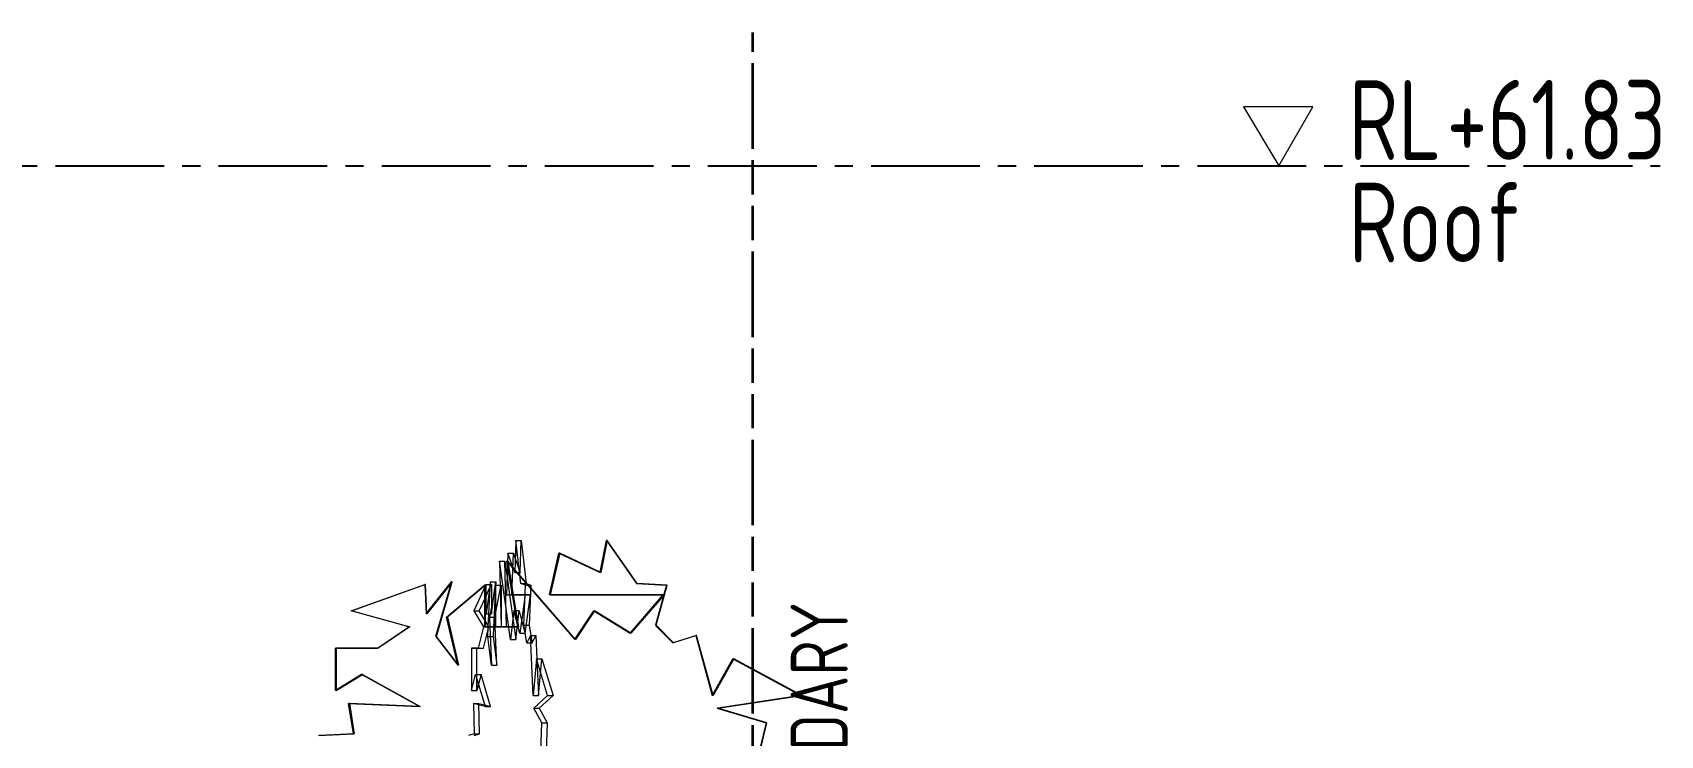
# Model space of a CAD drawing. Header units: millimetres. Extents: x -39027 to 364494, y -35256 to 94895.
# Drawn here: x 327763 to 334892, y 35962 to 39042 of the extents above; entities that cross this region are included whole.
import ezdxf

# ---------------------------------------------------------------- set-up
doc = ezdxf.new("R2010")
doc.units = ezdxf.units.MM
doc.header["$LTSCALE"] = 25
doc.linetypes.add('BG_Double Dash', pattern=[33, 15, -2, 6, -2, 6, -2])
doc.linetypes.add('CENTER2', pattern=[28.575, 19.05, -3.175, 3.175, -3.175])
for name, color, linetype, lineweight in [('A-DETL', 90, 'Continuous', 9), ('A-FLOR-LEVL', 51, 'Continuous', 5), ('G-ANNO-TEXT', 231, 'Continuous', 5), ('L-PLNT', 71, 'Continuous', 5)]:
    doc.layers.add(name, color=color, linetype=linetype, lineweight=lineweight)
doc.layers.add('Grid-18', color=6, linetype='CENTER2')
doc.styles.add('ISOCPEUR', font='isocpeur.ttf', dxfattribs={"width": 0.75, "height": 500})
doc.styles.add('ISOCPEUR_1', font='isocpeur.ttf', dxfattribs={"width": 0.75, "height": 700})

# ---------------------------------------------------------------- blocks, each defined once
blk = doc.blocks.new('PLANTING_Coloured tree scaleable - 6 Meters-971505-RAMP SECTION')
at = {"layer": 'L-PLNT'}
for p, q in [((12510.9, 60188.3), (12506.4, 60048.2)), ((12532.5, 59999.2), (12510.9, 60188.3)), ((12510.9, 60188.3), (12534.3, 60188.3)), ((12529.8, 60048.2), (12534.3, 60188.3)), ((12534.3, 60188.3), (12555.9, 59999.2)), ((12880.1, 60049.8), (12907.5, 60188.3)), ((12911.3, 60188.3), (12883.6, 60048.2)), ((12907.5, 60188.3), (13039, 59999.2)), ((12911.3, 60188.3), (12907.5, 60188.3)), ((13042.8, 59999.2), (12911.3, 60188.3)), ((12488.2, 59753.9), (12439.4, 60097.3)), ((12439.4, 60097.3), (12447.3, 59810)), ((12439.4, 60097.3), (12462.8, 60097.3)), ((12470.8, 59810), (12462.8, 60097.3)), ((12462.8, 60097.3), (12472.9, 60026.4)), ((12476.8, 60132.3), (12470, 59950.1)), ((12474.8, 60076.4), (12471.2, 60097.3)), ((12471.2, 60097.3), (12475.4, 60092.5)), ((12475.1, 60097.3), (12471.2, 60097.3)), ((12475.1, 60097.3), (12475.5, 60094.9)), ((12506.8, 60060.7), (12475.5, 60096.7)), ((12475.5, 60094.9), (12499.9, 59950.1)), ((12506.4, 60048.2), (12476.8, 60132.3)), ((12476.8, 60132.3), (12500.3, 60132.3)), ((12493.5, 59950.1), (12500.3, 60132.3)), ((12500.3, 60132.3), (12508.3, 60109.3)), ((12508.3, 60109.3), (12529.8, 60048.2)), ((12658.2, 59950.1), (12699.7, 60132.3)), ((12703.5, 60132.3), (12662, 59950.1)), ((12699.7, 60132.3), (12879.8, 60048.2)), ((12703.5, 60132.3), (12699.7, 60132.3)), ((12883.6, 60048.2), (12703.5, 60132.3)), ((12472.9, 60026.4), (12483.7, 59950.1)), ((12496.1, 59950.1), (12474.8, 60076.4)), ((12476, 60091.8), (12506.6, 60056.5)), ((12506.4, 60048.2), (12529.8, 60048.2)), ((12506.6, 60056.5), (12513.8, 60048.2)), ((12517.6, 60048.2), (12506.8, 60060.7)), ((12513.8, 60048.2), (12555.8, 59999.7)), ((12555.3, 60004.8), (12517.6, 60048.2)), ((12879.8, 60048.2), (12880.1, 60049.8)), ((12883.6, 60048.2), (12879.8, 60048.2)), ((11790, 59879.3), (12111.9, 59995.6)), ((12115.7, 59995.6), (11793.8, 59879.3)), ((12111.9, 59995.6), (12118.1, 59866)), ((12115.7, 59995.6), (12111.9, 59995.6)), ((12121.9, 59866), (12115.7, 59995.6)), ((12121.7, 59870.6), (12228.9, 60006.2)), ((12232.7, 60006.2), (12121.9, 59866)), ((12228.9, 60006.2), (12159.7, 59767.9)), ((12163.5, 59767.9), (12232.7, 60006.2)), ((12208.1, 59852), (12374.3, 59992.2)), ((12378.1, 59992.2), (12211.9, 59852)), ((12232.7, 60006.2), (12228.9, 60006.2)), ((12378.1, 59990.4), (12327.7, 59879.3)), ((12374.3, 59992.2), (12374.3, 59810.9)), ((12378.1, 59992.2), (12374.3, 59992.2)), ((12380.5, 59995.6), (12378.1, 59990.4)), ((12378.1, 59810), (12378.1, 59992.2)), ((12378.1, 59938.8), (12396, 59978.3)), ((12381.5, 59866), (12380.5, 59995.6)), ((12380.5, 59995.6), (12398.3, 59995.6)), ((12399.7, 60006.2), (12381.5, 59866)), ((12390.3, 59810), (12399.7, 60006.2)), ((12396, 59978.3), (12403.9, 59995.6)), ((12423.5, 59992.2), (12396.3, 59852)), ((12399.2, 59995.6), (12403.9, 59995.6)), ((12399.7, 60006.2), (12423.1, 60006.2)), ((12403.9, 59995.6), (12404.7, 59895.4)), ((12404.9, 59866), (12416.8, 59957.7)), ((12422.1, 59984.8), (12413.7, 59810)), ((12416.8, 59957.7), (12423.1, 60006.2)), ((12419.7, 59852), (12442.9, 59971.3)), ((12423.1, 60006.2), (12422.1, 59984.8)), ((12423.5, 59810), (12423.5, 59992.2)), ((12423.5, 59992.2), (12442.3, 59992.2)), ((12442.3, 59992.2), (12446.9, 59992.2)), ((12442.9, 59971.3), (12446.9, 59992.2)), ((12446.9, 59992.2), (12446.9, 59825)), ((12554, 59992.2), (12532.5, 59999.2)), ((12532.5, 59999.2), (12555.9, 59999.2)), ((12546.1, 59817), (12554, 59992.2)), ((12554, 59992.2), (12577.5, 59992.2)), ((12561.8, 59997.2), (12555.3, 60004.8)), ((12555.9, 59999.2), (12577.5, 59992.2)), ((12556.5, 59999), (12576.7, 59975.6)), ((12576.9, 59979.8), (12561.8, 59997.2)), ((12577.5, 59992.2), (12569.5, 59817)), ((12576.7, 59975.6), (12768.1, 59755)), ((12772.8, 59753.9), (12576.9, 59979.8)), ((13039, 59999.2), (13170.6, 59992.2)), ((13042.8, 59999.2), (13039, 59999.2)), ((13174.4, 59992.2), (13042.8, 59999.2)), ((13125.9, 59817), (13174.4, 59992.2)), ((13170.6, 59992.2), (13159.1, 59950.7)), ((13174.4, 59992.2), (13170.6, 59992.2)), ((12351.1, 59879.3), (12378.1, 59938.8)), ((12404.7, 59895.4), (12404.9, 59866)), ((12470, 59950.1), (12551.8, 59950.1)), ((12470, 59950.1), (12493.5, 59950.1)), ((12483.7, 59950.1), (12498.3, 59847.5)), ((12551.8, 59950.1), (12493.5, 59950.1)), ((12507.9, 59880), (12496.1, 59950.1)), ((12499.9, 59950.1), (12511.7, 59880)), ((12551.8, 59950.1), (12527.9, 59781.9)), ((12551.4, 59781.9), (12575.2, 59950.1)), ((12575.2, 59950.1), (12552.1, 59950.1)), ((12552.1, 59950.1), (12575.2, 59950.1)), ((13156.7, 59950.1), (12658.2, 59950.1)), ((12662, 59950.1), (12658.2, 59950.1)), ((12662, 59950.1), (13160.5, 59950.1)), ((13012.7, 59783.5), (13156.7, 59950.1)), ((13160.5, 59950.1), (13015.1, 59781.9)), ((13159, 59950.1), (13122.1, 59817)), ((13160.5, 59950.1), (13156.7, 59950.1)), ((12042.9, 59809.5), (11790, 59879.3)), ((11793.8, 59879.3), (11790, 59879.3)), ((11793.8, 59879.3), (12046.7, 59809.5)), ((11905, 59716.4), (12042.9, 59809.5)), ((12046.7, 59809.5), (11908.8, 59716.4)), ((12046.7, 59809.5), (12042.9, 59809.5)), ((12118.1, 59866), (12121.7, 59870.6)), ((12121.9, 59866), (12118.1, 59866)), ((12255, 59648.9), (12208.1, 59852)), ((12211.9, 59852), (12208.1, 59852)), ((12211.9, 59852), (12260.4, 59641.8)), ((12327.7, 59879.3), (12369.2, 59809.5)), ((12327.7, 59879.3), (12351.1, 59879.3)), ((12369.2, 59809.5), (12346.6, 59716.4)), ((12378.1, 59833.9), (12351.1, 59879.3)), ((12369.2, 59809.5), (12392.6, 59809.5)), ((12370, 59716.4), (12392.6, 59809.5)), ((12374.3, 59810), (12451.5, 59810)), ((12378.1, 59810), (12374.3, 59810)), ((12392.3, 59810), (12378.1, 59833.9)), ((12455.3, 59810), (12378.1, 59810)), ((12381.5, 59866), (12399, 59866)), ((12388.3, 59767.9), (12390.3, 59810)), ((12396.3, 59852), (12397.8, 59810)), ((12396.3, 59852), (12419.7, 59852)), ((12397.8, 59810), (12403, 59673.4)), ((12399, 59866), (12404.9, 59866)), ((12413.7, 59810), (12411.7, 59767.9)), ((12421.3, 59810), (12419.7, 59852)), ((12427.6, 59641.8), (12421.3, 59810)), ((12447.3, 59810), (12423.5, 59810)), ((12423.5, 59810), (12446.9, 59810)), ((12446.9, 59825), (12446.9, 59810)), ((12447.3, 59810), (12470.8, 59810)), ((12447.3, 59810), (12470.8, 59810)), ((12451.5, 59810), (12494.3, 59810)), ((12494.3, 59810), (12455.3, 59810)), ((12501.8, 59880), (12488.2, 59753.9)), ((12494.3, 59810), (12503.7, 59810)), ((12503.7, 59810), (12494.3, 59810)), ((12498.3, 59847.5), (12511.6, 59753.9)), ((12527.9, 59781.9), (12501.8, 59880)), ((12525.2, 59880), (12501.8, 59880)), ((12503.7, 59810), (12519.7, 59810)), ((12523.5, 59810), (12503.7, 59810)), ((12519.7, 59810), (12507.9, 59880)), ((12511.6, 59753.9), (12525.2, 59880)), ((12511.7, 59880), (12523.5, 59810)), ((12523.5, 59810), (12520.5, 59810)), ((12525.2, 59880), (12536.1, 59839.4)), ((12536.1, 59839.4), (12551.4, 59781.9)), ((12558.6, 59739.9), (12546.1, 59817)), ((12546.1, 59817), (12569.5, 59817)), ((12569.5, 59817), (12576.8, 59772.1)), ((12770.6, 59756.4), (12852.1, 59880)), ((12855.9, 59880), (12772.8, 59753.9)), ((12852.1, 59880), (13011.3, 59781.9)), ((12852.1, 59880), (12855.9, 59880)), ((13015.1, 59781.9), (12855.9, 59880)), ((13125.9, 59817), (13122.1, 59817)), ((13123, 59816.1), (13197.2, 59741)), ((13202.1, 59739.9), (13125.9, 59817)), ((12163.5, 59767.9), (12159.7, 59767.9)), ((12160.2, 59767.3), (12256.6, 59641.8)), ((12260.4, 59641.8), (12163.5, 59767.9)), ((12400.2, 59673.4), (12388.3, 59767.9)), ((12388.3, 59767.9), (12399.4, 59767.9)), ((12399.4, 59767.9), (12411.7, 59767.9)), ((12411.7, 59767.9), (12427.6, 59641.8)), ((12488.2, 59753.9), (12511.6, 59753.9)), ((12527.9, 59781.9), (12551.4, 59781.9)), ((12575.1, 59772.1), (12558.6, 59739.9)), ((12558.6, 59739.9), (12582, 59739.9)), ((12587, 59508.7), (12575.1, 59772.1)), ((12575.1, 59772.1), (12598.5, 59772.1)), ((12576.8, 59772.1), (12582, 59739.9)), ((12582, 59739.9), (12598.5, 59772.1)), ((12598.5, 59772.1), (12603.1, 59669.8)), ((12772.8, 59753.9), (12769, 59753.9)), ((12769.5, 59754.7), (12770.6, 59756.4)), ((13011.3, 59781.9), (13012.7, 59783.5)), ((13015.1, 59781.9), (13011.3, 59781.9)), ((13198.3, 59739.9), (13201.2, 59740.8)), ((13202.1, 59739.9), (13198.3, 59739.9)), ((13201.2, 59740.8), (13299.1, 59772.1)), ((13302.9, 59772.1), (13202.1, 59739.9)), ((13302.9, 59772.1), (13299.1, 59772.1)), ((13299.4, 59771), (13371.4, 59508.7)), ((13375.2, 59508.7), (13302.9, 59772.1)), ((11721.1, 59530.3), (11721.1, 59716.4)), ((11721.1, 59716.4), (11905, 59716.4)), ((11724.9, 59716.4), (11721.1, 59716.4)), ((11908.8, 59716.4), (11724.9, 59716.4)), ((11724.9, 59716.4), (11724.9, 59530.3)), ((11908.8, 59716.4), (11905, 59716.4)), ((12346.6, 59716.4), (12316.4, 59716.4)), ((12316.4, 59716.4), (12316.4, 59530.3)), ((12316.4, 59716.4), (12339.8, 59716.4)), ((12339.8, 59600.1), (12339.8, 59716.4)), ((12339.8, 59716.4), (12370, 59716.4)), ((12346.6, 59716.4), (12370, 59716.4)), ((12404.2, 59641.8), (12400.3, 59672.4)), ((12403, 59673), (12404.2, 59641.8)), ((12601.7, 59669.8), (12587, 59508.7)), ((12650.5, 59508.7), (12601.7, 59669.8)), ((12601.7, 59669.8), (12625.1, 59669.8)), ((12603.1, 59669.8), (12610.4, 59508.7)), ((12610.4, 59508.7), (12625.1, 59669.8)), ((12625.1, 59669.8), (12673.9, 59508.7)), ((13373.9, 59513.2), (13461.4, 59669.8)), ((13465.2, 59669.8), (13375.2, 59508.7)), ((13461.4, 59669.8), (13464.3, 59668.3)), ((13465.2, 59669.8), (13461.4, 59669.8)), ((13464.6, 59668.1), (13759.1, 59508.7)), ((13762.9, 59508.7), (13465.2, 59669.8)), ((11836, 59600.1), (11721.1, 59530.3)), ((11724.9, 59530.3), (11839.8, 59600.1)), ((11838, 59599), (11836, 59600.1)), ((11839.8, 59600.1), (11836, 59600.1)), ((12088.6, 59460.7), (11838, 59599)), ((11839.8, 59600.1), (12092.7, 59460.5)), ((12256.6, 59641.8), (12255, 59648.9)), ((12260.4, 59641.8), (12256.6, 59641.8)), ((12316.4, 59530.3), (12335.2, 59600.1)), ((12335.2, 59600.1), (12376.7, 59460.5)), ((12335.2, 59600.1), (12358.7, 59600.1)), ((12339.8, 59584.7), (12339.8, 59600.1)), ((12358.7, 59600.1), (12347.5, 59558.8)), ((12400.1, 59460.5), (12358.7, 59600.1)), ((12404.2, 59641.8), (12427.6, 59641.8)), ((11724.9, 59530.3), (11721.1, 59530.3)), ((12316.4, 59530.3), (12339.8, 59530.3)), ((12339.8, 59530.3), (12339.8, 59584.7)), ((12347.5, 59558.8), (12339.8, 59530.3)), ((11799.6, 59340.5), (11778.8, 59473.6)), ((11778.8, 59473.6), (12088.9, 59460.5)), ((11782.6, 59473.6), (11778.8, 59473.6)), ((12092.7, 59460.5), (11782.6, 59473.6)), ((11782.6, 59473.6), (11803.4, 59340.5)), ((12092.7, 59460.5), (12088.9, 59460.5)), ((12376.7, 59460.5), (12325.9, 59473.6)), ((12325.9, 59473.6), (12329.3, 59340.5)), ((12325.9, 59473.6), (12349.3, 59473.6)), ((12352.7, 59340.5), (12349.3, 59473.6)), ((12349.3, 59473.6), (12374.8, 59467.1)), ((12374.8, 59467.1), (12376, 59466.7)), ((12376.7, 59460.5), (12400.1, 59460.5)), ((12377.6, 59466.3), (12400.1, 59460.5)), ((12587, 59508.7), (12610.4, 59508.7)), ((12590.4, 59452.6), (12650.5, 59508.7)), ((12625.6, 59389.6), (12590.4, 59452.6)), ((12590.4, 59452.6), (12613.8, 59452.6)), ((12673.9, 59508.7), (12613.8, 59452.6)), ((12613.8, 59452.6), (12649, 59389.6)), ((12650.5, 59508.7), (12673.9, 59508.7)), ((13371.4, 59508.7), (13373.9, 59513.2)), ((13375.2, 59508.7), (13371.4, 59508.7)), ((13395.8, 59453.2), (13392.2, 59452.6)), ((13392.2, 59452.6), (13394.7, 59451.9)), ((13396, 59452.6), (13392.2, 59452.6)), ((13396, 59452.6), (13762.9, 59508.7)), ((13610.6, 59389.6), (13396, 59452.6)), ((13759.1, 59508.7), (13396.2, 59453.2)), ((13762.9, 59508.7), (13759.1, 59508.7)), ((12615.3, 59130.3), (12625.6, 59389.6)), ((12625.6, 59389.6), (12649, 59389.6)), ((12649, 59389.6), (12638.8, 59130.3)), ((13396.5, 59451.3), (13606.8, 59389.6)), ((13606.8, 59389.6), (13544.5, 59130.3)), ((13548.3, 59130.3), (13610.6, 59389.6)), ((13610.6, 59389.6), (13606.8, 59389.6)), ((11647.3, 59333.5), (11799.6, 59340.5)), ((11803.4, 59340.5), (11651.1, 59333.5)), ((11803.4, 59340.5), (11799.6, 59340.5)), ((12329.3, 59340.5), (12304.3, 59333.5)), ((12328.3, 59333.6), (12352.7, 59340.5)), ((12329.3, 59340.5), (12352.7, 59340.5))]:
    blk.add_line(p, q, dxfattribs=at)
blk = doc.blocks.new('Level - BG_RL_LEVEL HEAD-184847-RAMP SECTION')
at = {"layer": 'A-FLOR-LEVL'}
for p, q in [((15698.2, 54258.2), (15851.8, 54000)), ((16000.9, 54258.2), (15698.2, 54258.2)), ((15851.8, 54000), (16000.9, 54258.2))]:
    blk.add_line(p, q, dxfattribs=at)

msp = doc.modelspace()

# ---------------------------------------------------------------- linework, layer by layer
at = {"layer": 'A-DETL', "linetype": 'BG_Double Dash', "lineweight": 35}
msp.add_line((330917.6, 26158.1), (330917.6, 39042.3), dxfattribs=at)
at = {"layer": 'Grid-18'}
msp.add_line((301431.4, 38458.7), (334890.4, 38458.7), dxfattribs=at)

# ---------------------------------------------------------------- block references
at = {"layer": 'A-FLOR-LEVL'}
msp.add_blockref('Level - BG_RL_LEVEL HEAD-184847-RAMP SECTION', (317368.4, -15541.3), dxfattribs=at)
at = {"layer": 'L-PLNT'}
msp.add_blockref('PLANTING_Coloured tree scaleable - 6 Meters-971505-RAMP SECTION', (317368.4, -23371.3), dxfattribs=at)

# ---------------------------------------------------------------- texts
at = {"layer": 'A-FLOR-LEVL', "char_height": 350, "attachment_point": 1, "line_spacing_factor": 1.153846, "style": 'ISOCPEUR'}
for s, insert, width in [('RL', (333526.7, 38834.1), 470.377), ('+61.83', (333955.5, 38835.1), 1121.345), ('Roof', (333526.7, 38385.3), 877.757)]:
    msp.add_mtext(s, dxfattribs=dict(at, insert=insert, width=width))
at = {"layer": 'G-ANNO-TEXT', "color": 7, "lineweight": 13, "insert": (331082.7, 34505.5), "char_height": 250, "width": 2355, "attachment_point": 1, "rotation": 90, "line_spacing_factor": 1.153846, "style": 'ISOCPEUR_1'}
msp.add_mtext('TITLE BOUNDARY', dxfattribs=at)

doc.saveas('drawing.dxf')
